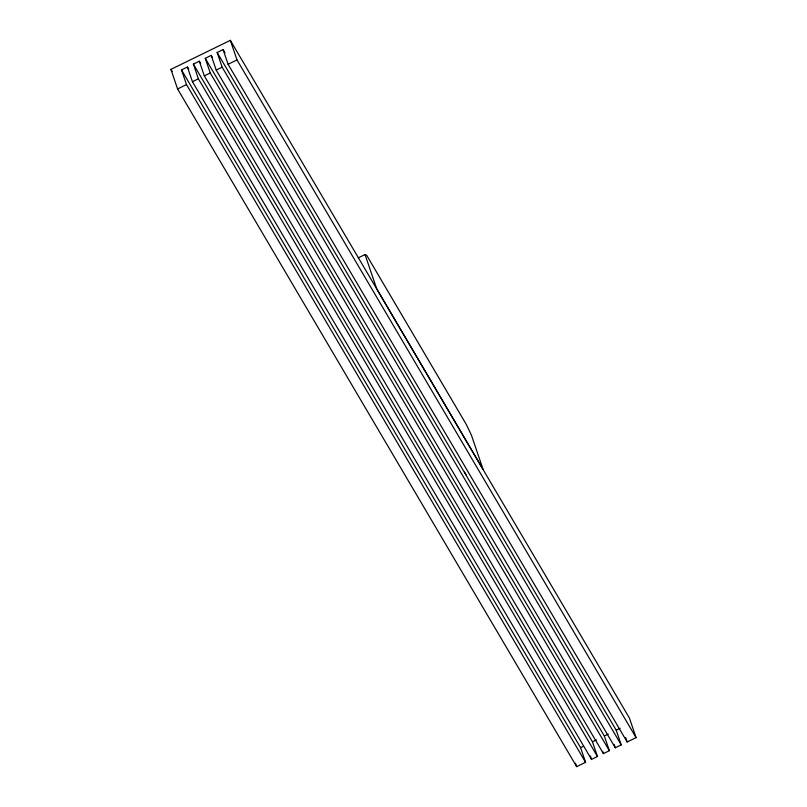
<?xml version="1.0" encoding="UTF-8"?>
<svg xmlns="http://www.w3.org/2000/svg" width="807" height="807" viewBox="0 0 807 807"><rect width="100%" height="100%" fill="white"/><g stroke="black" fill="none" stroke-linecap="round" stroke-linejoin="round"><path stroke-width="1.21" d="M170.913 69.362L230.338 40.35L629.42 718.048L636.087 737.638L627.17 741.986L228.088 64.288L223.095 49.6L217.154 52.495L222.147 67.183L621.229 744.891L615.287 747.786L216.205 70.088L211.212 55.401L205.26 58.306L210.264 72.993L609.346 750.692L603.404 753.597L204.322 75.888L199.319 61.201L193.377 64.106L198.381 78.793L597.462 756.492L591.521 759.397L192.439 81.699L187.436 67.011L181.494 69.906L186.498 84.594L585.569 762.302L576.662 766.65L177.58 88.952L170.913 69.362L172.194 71.541M177.58 88.952L186.498 84.594M192.439 81.699L198.381 78.793M204.322 75.888L210.264 72.993M216.205 70.088L222.147 67.183M228.088 64.288L237.006 59.93L230.338 40.35M358.308 257.837L365.036 254.558L366.701 255.305L466.466 424.734L471.459 435.276L483.121 469.543L376.708 288.825L365.036 254.558M585.569 762.302L580.576 747.615L583.542 746.162M597.462 756.492L592.459 741.804L596.423 739.878M609.346 750.692L604.342 736.004L608.307 734.067M621.229 744.891L616.225 730.204L620.19 728.267M237.006 59.93L636.087 737.638M223.095 49.6L225.012 52.858M464.529 472.115L466.254 475.061M217.154 52.495L616.225 730.204M211.212 55.401L212.483 57.569M205.26 58.306L604.342 736.004M199.319 61.201L200.6 63.38M193.377 64.106L592.459 741.804M187.436 67.011L188.717 69.18M181.494 69.906L580.576 747.615M625.637 737.467L627.17 741.986M614.137 744.397L615.287 747.786M602.627 751.337L603.404 753.597M590.361 756.008L591.521 759.397M575.482 763.19L576.662 766.65"/></g></svg>
